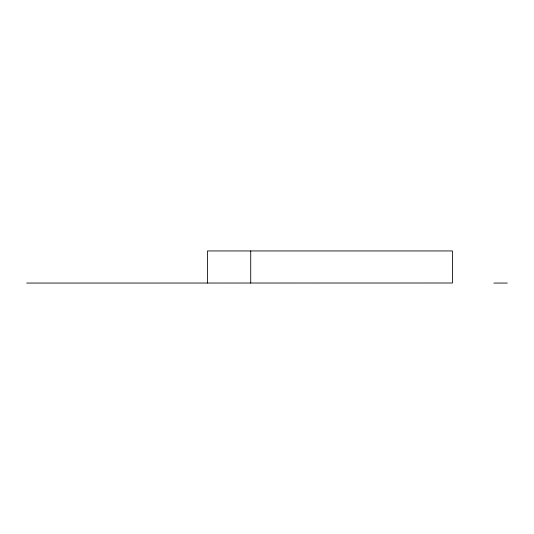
<?xml version="1.0" encoding="UTF-8"?>
<svg xmlns="http://www.w3.org/2000/svg" width="534" height="534" viewBox="0 0 534 534"><rect width="100%" height="100%" fill="white"/><g stroke="black" fill="none" stroke-linecap="round" stroke-linejoin="round"><path stroke-width="0.8" d="M26.7 283.06L452.452 283L452.452 250.94L207.492 250.94L207.492 283.06M493.917 283.06L507.3 283.06M250.726 250.94L250.726 283.06"/></g></svg>
